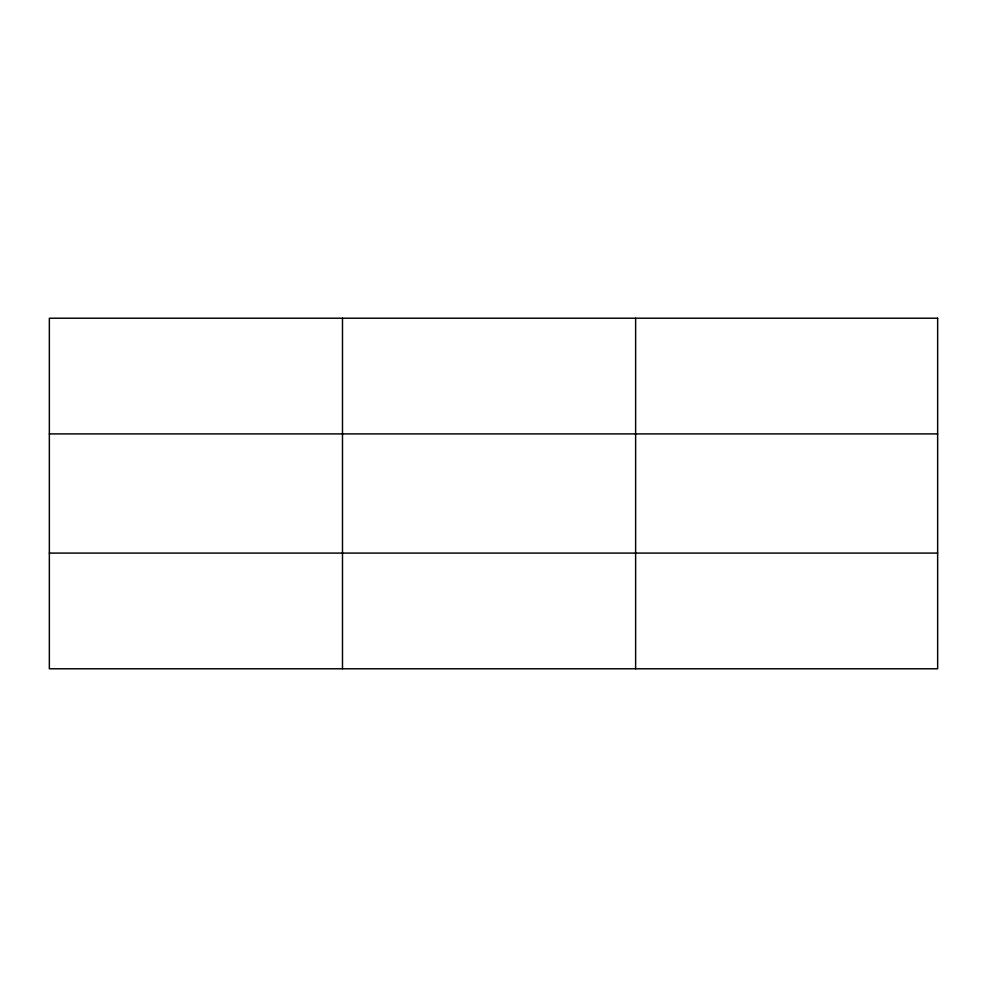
<?xml version="1.0" encoding="UTF-8"?>
<svg xmlns="http://www.w3.org/2000/svg" width="987" height="987" viewBox="0 0 987 987"><rect width="100%" height="100%" fill="white"/><g stroke="black" fill="none" stroke-linecap="round" stroke-linejoin="round"><path stroke-width="1.48" d="M342.489 668.779L342.489 318.221M635.628 668.779L635.628 318.221M49.35 433.91L937.65 433.91M49.35 553.09L937.65 553.09M937.65 318.221L937.65 668.779L49.35 668.779L49.35 318.221L937.65 318.221"/></g></svg>
